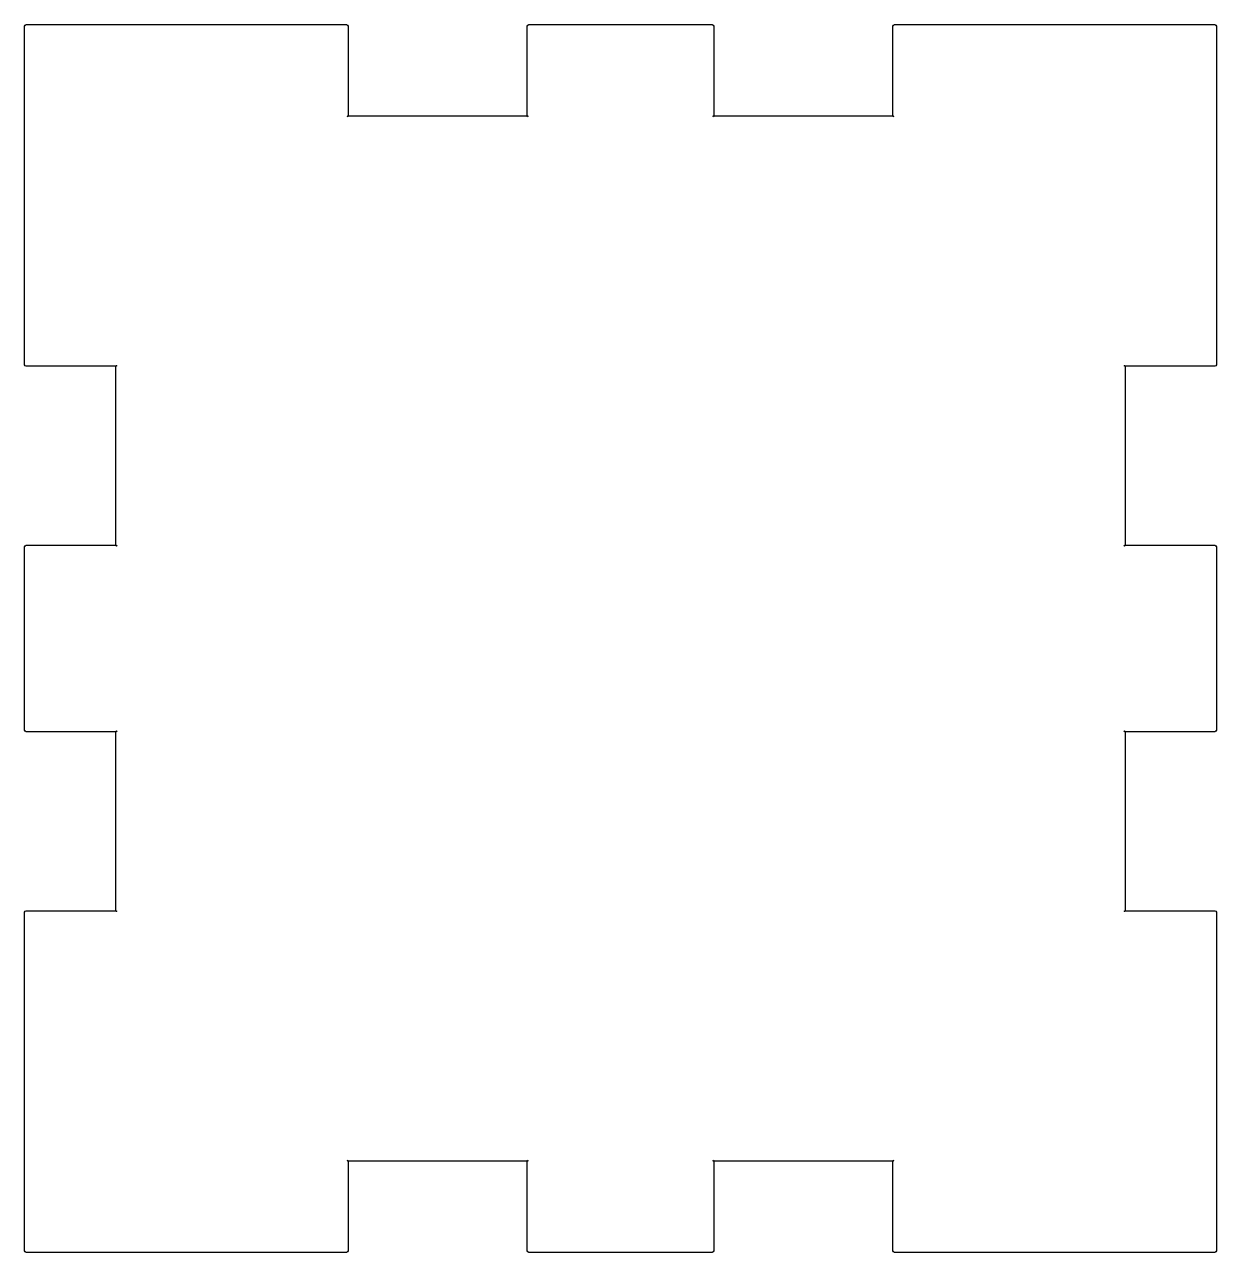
# Model space of a CAD drawing. Header units: millimetres. Extents: x -37.1 to 28.1, y 564.4 to 631.6.
import ezdxf

# ---------------------------------------------------------------- set-up
doc = ezdxf.new("R2010")
doc.units = ezdxf.units.MM
doc.layers.get('0').update_dxf_attribs({"linetype": 'CONTINUOUS'})

msp = doc.modelspace()

# ---------------------------------------------------------------- linework, layer by layer
msp.add_lwpolyline([(23.085, 583.054), (23.096, 583.054), (28.013, 583.054), (28.066, 583.025), (28.095, 582.971), (28.095, 564.437), (28.066, 564.383), (28.013, 564.354), (10.479, 564.354), (10.425, 564.383), (10.396, 564.437), (10.396, 569.355), (10.396, 569.365), (10.409, 569.396), (10.433, 569.392), (10.437, 569.369), (10.406, 569.355), (10.396, 569.355), (0.597, 569.355), (0.586, 569.355), (0.554, 569.369), (0.558, 569.392), (0.581, 569.396), (0.597, 569.365), (0.597, 569.355), (0.597, 564.437), (0.566, 564.383), (0.513, 564.354), (-9.522, 564.354), (-9.575, 564.383), (-9.604, 564.437), (-9.604, 569.355), (-9.604, 569.365), (-9.59, 569.396), (-9.567, 569.392), (-9.562, 569.369), (-9.594, 569.355), (-9.604, 569.355), (-19.404, 569.355), (-19.415, 569.355), (-19.447, 569.369), (-19.443, 569.392), (-19.419, 569.396), (-19.404, 569.365), (-19.404, 569.355), (-19.404, 564.437), (-19.435, 564.383), (-19.488, 564.354), (-37.023, 564.354), (-37.075, 564.383), (-37.104, 564.437), (-37.104, 582.971), (-37.075, 583.025), (-37.023, 583.054), (-32.104, 583.054), (-32.095, 583.054), (-32.063, 583.039), (-32.067, 583.017), (-32.091, 583.012), (-32.104, 583.043), (-32.104, 583.054), (-32.104, 592.855), (-32.104, 592.864), (-32.091, 592.896), (-32.067, 592.892), (-32.063, 592.868), (-32.095, 592.855), (-32.104, 592.855), (-37.023, 592.855), (-37.075, 592.884), (-37.104, 592.936), (-37.104, 602.971), (-37.075, 603.025), (-37.023, 603.055), (-32.104, 603.055), (-32.095, 603.055), (-32.063, 603.04), (-32.067, 603.016), (-32.091, 603.012), (-32.104, 603.044), (-32.104, 603.055), (-32.104, 612.854), (-32.104, 612.864), (-32.091, 612.896), (-32.067, 612.891), (-32.063, 612.868), (-32.095, 612.854), (-32.104, 612.854), (-37.023, 612.854), (-37.075, 612.883), (-37.104, 612.937), (-37.104, 631.472), (-37.075, 631.525), (-37.023, 631.554), (-19.488, 631.554), (-19.435, 631.525), (-19.404, 631.472), (-19.404, 626.555), (-19.404, 626.544), (-19.419, 626.512), (-19.443, 626.516), (-19.447, 626.54), (-19.415, 626.555), (-19.404, 626.555), (-9.604, 626.555), (-9.594, 626.555), (-9.562, 626.54), (-9.567, 626.516), (-9.59, 626.512), (-9.604, 626.544), (-9.604, 626.555), (-9.604, 631.472), (-9.575, 631.525), (-9.522, 631.554), (0.513, 631.554), (0.566, 631.525), (0.597, 631.472), (0.597, 626.555), (0.597, 626.544), (0.581, 626.512), (0.558, 626.516), (0.554, 626.54), (0.586, 626.555), (0.597, 626.555), (10.396, 626.555), (10.406, 626.555), (10.437, 626.54), (10.433, 626.516), (10.409, 626.512), (10.396, 626.544), (10.396, 626.555), (10.396, 631.472), (10.425, 631.525), (10.479, 631.554), (28.013, 631.554), (28.066, 631.525), (28.095, 631.472), (28.095, 612.937), (28.066, 612.883), (28.013, 612.854), (23.096, 612.854), (23.085, 612.854), (23.053, 612.868), (23.059, 612.891), (23.081, 612.896), (23.096, 612.864), (23.096, 612.854), (23.096, 603.055), (23.096, 603.044), (23.081, 603.012), (23.059, 603.016), (23.053, 603.04), (23.085, 603.055), (23.096, 603.055), (28.013, 603.055), (28.066, 603.025), (28.095, 602.971), (28.095, 592.936), (28.066, 592.884), (28.013, 592.855), (23.096, 592.855), (23.085, 592.855), (23.053, 592.868), (23.059, 592.892), (23.081, 592.896), (23.096, 592.864), (23.096, 592.855), (23.096, 583.054), (23.096, 583.043), (23.081, 583.012), (23.059, 583.017), (23.053, 583.039)], close=True)

doc.saveas('drawing.dxf')
